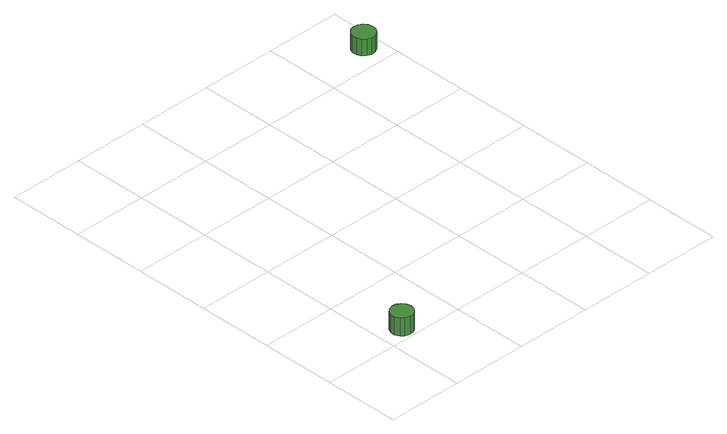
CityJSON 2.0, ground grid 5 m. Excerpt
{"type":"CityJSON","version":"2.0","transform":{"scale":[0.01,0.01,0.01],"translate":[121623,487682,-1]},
"CityObjects":{
"tree1":{"type":"SolitaryVegetationObject","attributes":{"function":"something"},"geometry":[{"type":"MultiSurface","lod":"1","boundaries":[[[0,1,2,3,4,5,6,7,8,9,10,11,12,13,14]],[[15,16,17,18,19,20,21,22,23,24,25,26,27,28,29]],[[0,29,28,1]],[[1,28,27,2]],[[2,27,26,3]],[[3,26,25,4]],[[4,25,24,5]],[[5,24,23,6]],[[6,23,22,7]],[[7,22,21,8]],[[8,21,20,9]],[[9,20,19,10]],[[10,19,18,11]],[[11,18,17,12]],[[12,17,16,13]],[[13,16,15,14]],[[14,15,29,0]]]}]},
"tree2":{"type":"SolitaryVegetationObject","attributes":{"function":"something"},"geometry":[{"type":"MultiSurface","lod":"1","boundaries":[[[30,31,32,33,34,35,36,37,38,39,40,41,42,43,44]],[[45,46,47,48,49,50,51,52,53,54,55,56,57,58,59]],[[30,59,58,31]],[[31,58,57,32]],[[32,57,56,33]],[[33,56,55,34]],[[34,55,54,35]],[[35,54,53,36]],[[36,53,52,37]],[[37,52,51,38]],[[38,51,50,39]],[[39,50,49,40]],[[40,49,48,41]],[[41,48,47,42]],[[42,47,46,43]],[[43,46,45,44]],[[44,45,59,30]]]}]}
},
"vertices":[
[221,90,197],[215,119,197],[198,143,197],[172,158,197],[142,161,197],[114,152,197],[92,132,197],[79,104,197],[79,75,197],[92,47,197],[114,27,197],[142,18,197],[172,21,197],[198,36,197],[215,60,197],[215,60,76],[198,36,76],[172,21,76],[142,18,76],[114,27,76],[92,47,76],[79,75,76],[79,104,76],[92,132,76],[114,152,76],[142,161,76],[172,158,76],[198,143,76],[215,119,76],[221,90,76],
[1954,2147,198],[1948,2178,198],[1930,2203,198],[1903,2218,198],[1872,2222,198],[1842,2212,198],[1819,2191,198],[1807,2163,198],[1807,2132,198],[1819,2104,198],[1842,2083,198],[1872,2073,198],[1903,2076,198],[1930,2092,198],[1948,2117,198],[1948,2117,86],[1930,2092,86],[1903,2076,86],[1872,2073,86],[1842,2083,86],[1819,2104,86],[1807,2132,86],[1807,2163,86],[1819,2191,86],[1842,2212,86],[1872,2222,86],[1903,2218,86],[1930,2203,86],[1948,2178,86],[1954,2147,86]
]}
